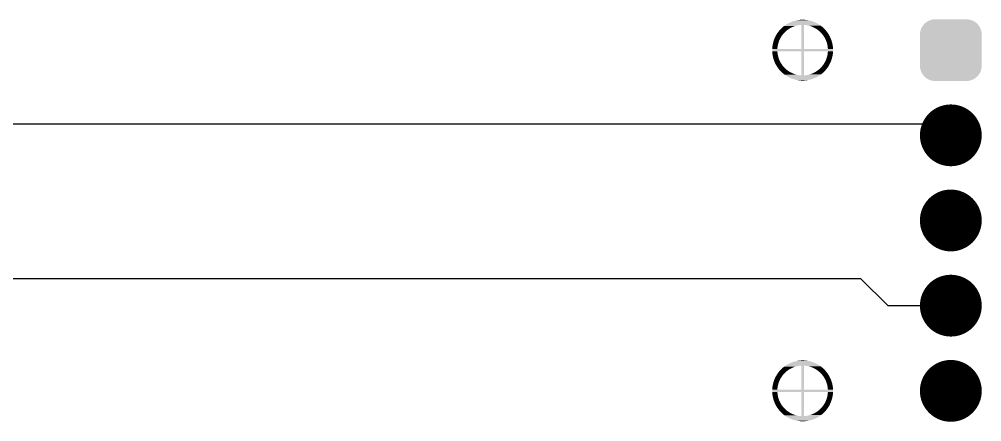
# Model space of a CAD drawing. Extents: x 295 to 953, y 10 to 290.
# Drawn here: x 785.02 to 832.45, y 185.18 to 205.03 of the extents above; entities that cross this region are included whole.
import ezdxf

# ---------------------------------------------------------------- set-up
doc = ezdxf.new("R2010")
doc.units = 0
doc.header["$LTSCALE"] = 5
doc.header["$MEASUREMENT"] = 0
doc.layers.get('0').update_dxf_attribs({"linetype": 'CONTINUOUS', "lineweight": 25})
doc.layers.add('DV-ABPB-A4_IN3', color=5, linetype='CONTINUOUS')

msp = doc.modelspace()

# ---------------------------------------------------------------- linework, layer by layer
at = {"color": 7, "const_width": 1.524}
for points in [[(830.163, 199.309, 1), (831.687, 199.309, 1)], [(830.163, 195.111, 1), (831.687, 195.111, 1)], [(830.163, 190.91, 1), (831.687, 190.91, 1)], [(830.163, 186.708, 1), (831.687, 186.708, 1)]]:
    msp.add_lwpolyline(points, format="xyb", close=True, dxfattribs=at)
at = {"color": 7}
for points in [[(823.048, 204.896), (823.066, 204.903), (824.197, 204.896), (824.178, 204.903)], [(823.066, 204.903), (823.1, 204.916), (824.178, 204.903), (824.145, 204.916)], [(823.1, 204.916), (823.117, 204.923), (824.145, 204.916), (824.126, 204.923)], [(823.117, 204.923), (823.152, 204.935), (824.126, 204.923), (824.093, 204.935)], [(823.152, 204.935), (823.17, 204.941), (824.093, 204.935), (824.074, 204.941)], [(823.17, 204.941), (823.205, 204.951), (824.074, 204.941), (824.04, 204.951)], [(823.205, 204.951), (823.223, 204.956), (824.04, 204.951), (824.021, 204.956)], [(823.223, 204.956), (823.258, 204.965), (824.021, 204.956), (823.987, 204.965)], [(823.258, 204.965), (823.276, 204.97), (823.987, 204.965), (823.967, 204.97)], [(823.276, 204.97), (823.312, 204.978), (823.967, 204.97), (823.933, 204.978)], [(823.312, 204.978), (823.33, 204.982), (823.933, 204.978), (823.913, 204.982)], [(823.33, 204.982), (823.367, 204.988), (823.913, 204.982), (823.879, 204.988)], [(823.367, 204.988), (823.384, 204.991), (823.879, 204.988), (823.858, 204.991)], [(823.384, 204.991), (823.422, 204.997), (823.858, 204.991), (823.824, 204.997)], [(823.422, 204.997), (823.439, 204.999), (823.824, 204.997), (823.803, 204.999)], [(823.439, 204.999), (823.477, 205.003), (823.803, 204.999), (823.77, 205.003)], [(823.477, 205.003), (823.494, 205.005), (823.77, 205.003), (823.747, 205.005)], [(823.494, 205.005), (823.533, 205.008), (823.747, 205.005), (823.715, 205.008)], [(823.533, 205.008), (823.549, 205.009), (823.715, 205.008), (823.69, 205.009)], [(823.549, 205.009), (823.593, 205.01), (823.69, 205.009), (823.659, 205.01)], [(823.593, 205.01), (823.604, 205.01), (823.659, 205.01), (823.604, 205.01)], [(829.699, 204.878), (829.743, 204.905), (832.146, 204.878), (832.111, 204.905)], [(829.743, 204.905), (829.804, 204.945), (832.111, 204.905), (832.04, 204.945)], [(829.804, 204.945), (829.853, 204.966), (832.04, 204.945), (832.003, 204.966)], [(829.853, 204.966), (829.918, 204.994), (832.003, 204.966), (831.924, 204.994)], [(829.918, 204.994), (829.974, 205.008), (831.924, 204.994), (831.886, 205.008)], [(829.974, 205.008), (830.039, 205.024), (831.886, 205.008), (831.797, 205.024)], [(830.039, 205.024), (830.116, 205.031), (831.797, 205.024), (831.763, 205.031)], [(830.116, 205.031), (830.163, 205.035), (831.763, 205.031), (831.687, 205.035)], [(822.418, 204.405), (822.44, 204.433), (822.755, 204.405), (822.784, 204.433)], [(822.44, 204.433), (822.452, 204.448), (822.784, 204.433), (822.802, 204.448)], [(822.452, 204.448), (822.466, 204.466), (822.802, 204.448), (822.822, 204.466)], [(822.466, 204.466), (822.487, 204.491), (822.822, 204.466), (822.853, 204.491)], [(822.487, 204.491), (822.493, 204.497), (822.853, 204.491), (822.862, 204.497)], [(822.493, 204.497), (822.52, 204.527), (822.862, 204.497), (822.902, 204.527)], [(822.52, 204.527), (822.524, 204.532), (822.902, 204.527), (822.909, 204.532)], [(822.524, 204.532), (822.546, 204.555), (822.909, 204.532), (822.944, 204.555)], [(822.546, 204.555), (822.562, 204.572), (822.944, 204.555), (822.97, 204.572)], [(822.562, 204.572), (822.573, 204.582), (822.97, 204.572), (822.986, 204.582)], [(822.573, 204.582), (822.599, 204.607), (822.986, 204.582), (823.03, 204.607)], [(822.599, 204.607), (822.602, 204.61), (823.03, 204.607), (823.036, 204.61)], [(822.602, 204.61), (822.624, 204.63), (823.036, 204.61), (823.075, 204.63)], [(822.624, 204.63), (822.643, 204.647), (823.075, 204.63), (823.111, 204.647)], [(822.643, 204.647), (822.648, 204.651), (823.111, 204.647), (823.12, 204.651)], [(822.648, 204.651), (822.671, 204.67), (823.12, 204.651), (823.167, 204.67)], [(822.671, 204.67), (822.686, 204.682), (823.167, 204.67), (823.199, 204.682)], [(822.686, 204.682), (822.693, 204.688), (823.199, 204.682), (823.214, 204.688)], [(822.693, 204.688), (822.713, 204.703), (823.214, 204.688), (823.262, 204.703)], [(822.713, 204.703), (822.729, 204.716), (823.262, 204.703), (823.306, 204.716)], [(822.729, 204.716), (822.731, 204.717), (823.306, 204.716), (823.31, 204.717)], [(822.731, 204.717), (822.747, 204.728), (823.31, 204.717), (823.359, 204.728)], [(822.747, 204.728), (822.761, 204.738), (823.359, 204.728), (823.409, 204.738)], [(822.761, 204.738), (822.771, 204.746), (823.409, 204.738), (823.459, 204.746)], [(822.771, 204.746), (822.774, 204.748), (823.459, 204.746), (823.477, 204.748)], [(822.774, 204.748), (822.78, 204.751), (823.477, 204.748), (823.509, 204.751)], [(822.78, 204.751), (822.785, 204.755), (823.509, 204.751), (823.559, 204.755)], [(822.785, 204.755), (822.804, 204.768), (824.459, 204.755), (824.44, 204.768)], [(822.804, 204.768), (822.82, 204.778), (824.44, 204.768), (824.424, 204.778)], [(822.82, 204.778), (822.851, 204.797), (824.424, 204.778), (824.394, 204.797)], [(822.851, 204.797), (822.868, 204.807), (824.394, 204.797), (824.376, 204.807)], [(822.868, 204.807), (822.899, 204.824), (824.376, 204.807), (824.346, 204.824)], [(822.899, 204.824), (822.916, 204.834), (824.346, 204.824), (824.328, 204.834)], [(822.916, 204.834), (822.948, 204.85), (824.328, 204.834), (824.297, 204.85)], [(822.948, 204.85), (822.965, 204.859), (824.297, 204.85), (824.279, 204.859)], [(822.965, 204.859), (822.998, 204.874), (824.279, 204.859), (824.247, 204.874)], [(822.998, 204.874), (823.015, 204.882), (824.247, 204.874), (824.229, 204.882)], [(823.015, 204.882), (823.048, 204.896), (824.229, 204.882), (824.197, 204.896)], [(823.559, 203.574), (823.559, 204.755), (823.686, 203.574), (823.686, 204.755)], [(823.704, 204.754), (823.686, 204.755), (824.461, 204.754), (824.459, 204.755)], [(823.754, 204.749), (823.704, 204.754), (824.467, 204.749), (824.461, 204.754)], [(823.804, 204.743), (823.754, 204.749), (824.477, 204.743), (824.467, 204.749)], [(823.842, 204.737), (823.804, 204.743), (824.486, 204.737), (824.477, 204.743)], [(823.854, 204.735), (823.842, 204.737), (824.489, 204.735), (824.486, 204.737)], [(823.903, 204.724), (823.854, 204.735), (824.503, 204.724), (824.489, 204.735)], [(823.952, 204.712), (823.903, 204.724), (824.52, 204.712), (824.503, 204.724)], [(823.979, 204.704), (823.952, 204.712), (824.531, 204.704), (824.52, 204.712)], [(824, 204.698), (823.979, 204.704), (824.539, 204.698), (824.531, 204.704)], [(824.048, 204.682), (824, 204.698), (824.559, 204.682), (824.539, 204.698)], [(824.078, 204.67), (824.048, 204.682), (824.574, 204.67), (824.559, 204.682)], [(824.095, 204.663), (824.078, 204.67), (824.581, 204.663), (824.574, 204.67)], [(824.141, 204.643), (824.095, 204.663), (824.605, 204.643), (824.581, 204.663)], [(824.16, 204.634), (824.141, 204.643), (824.616, 204.634), (824.605, 204.643)], [(824.186, 204.621), (824.16, 204.634), (824.63, 204.621), (824.616, 204.634)], [(824.231, 204.598), (824.186, 204.621), (824.655, 204.598), (824.63, 204.621)], [(824.232, 204.597), (824.231, 204.598), (824.657, 204.597), (824.655, 204.598)], [(824.274, 204.572), (824.232, 204.597), (824.681, 204.572), (824.657, 204.597)], [(824.297, 204.558), (824.274, 204.572), (824.696, 204.558), (824.681, 204.572)], [(824.316, 204.545), (824.297, 204.558), (824.708, 204.545), (824.696, 204.558)], [(824.356, 204.518), (824.316, 204.545), (824.734, 204.518), (824.708, 204.545)], [(824.358, 204.516), (824.356, 204.518), (824.735, 204.516), (824.734, 204.518)], [(824.398, 204.486), (824.358, 204.516), (824.761, 204.486), (824.735, 204.516)], [(824.409, 204.476), (824.398, 204.486), (824.77, 204.476), (824.761, 204.486)], [(824.436, 204.454), (824.409, 204.476), (824.788, 204.454), (824.77, 204.476)], [(824.459, 204.433), (824.436, 204.454), (824.805, 204.433), (824.788, 204.454)], [(824.474, 204.42), (824.459, 204.433), (824.815, 204.42), (824.805, 204.433)], [(829.413, 204.396), (829.427, 204.471), (832.439, 204.396), (832.42, 204.471)], [(829.427, 204.471), (829.444, 204.517), (832.42, 204.471), (832.408, 204.517)], [(829.444, 204.517), (829.469, 204.588), (832.408, 204.517), (832.378, 204.588)], [(829.469, 204.588), (829.493, 204.631), (832.378, 204.588), (832.359, 204.631)], [(829.493, 204.631), (829.53, 204.697), (832.359, 204.631), (832.317, 204.697)], [(829.53, 204.697), (829.561, 204.736), (832.317, 204.697), (832.292, 204.736)], [(829.561, 204.736), (829.607, 204.794), (832.292, 204.736), (832.239, 204.794)], [(829.607, 204.794), (829.645, 204.828), (832.239, 204.794), (832.208, 204.828)], [(829.645, 204.828), (829.699, 204.878), (832.208, 204.828), (832.146, 204.878)], [(822.184, 203.936), (822.193, 203.964), (822.451, 203.936), (822.462, 203.964)], [(822.193, 203.964), (822.199, 203.983), (822.462, 203.964), (822.469, 203.983)], [(822.199, 203.983), (822.21, 204.017), (822.469, 203.983), (822.484, 204.017)], [(822.21, 204.017), (822.215, 204.029), (822.484, 204.017), (822.489, 204.029)], [(822.215, 204.029), (822.23, 204.068), (822.489, 204.029), (822.508, 204.068)], [(822.23, 204.068), (822.233, 204.075), (822.508, 204.068), (822.511, 204.075)], [(822.233, 204.075), (822.251, 204.119), (822.511, 204.075), (822.535, 204.119)], [(822.251, 204.119), (822.271, 204.162), (822.535, 204.119), (822.56, 204.162)], [(822.271, 204.162), (822.275, 204.169), (822.56, 204.162), (822.565, 204.169)], [(822.275, 204.169), (822.293, 204.205), (822.565, 204.169), (822.588, 204.205)], [(822.293, 204.205), (822.3, 204.218), (822.588, 204.205), (822.597, 204.218)], [(822.3, 204.218), (822.315, 204.246), (822.597, 204.218), (822.616, 204.246)], [(822.315, 204.246), (822.327, 204.267), (822.616, 204.246), (822.632, 204.267)], [(822.327, 204.267), (822.339, 204.286), (822.632, 204.267), (822.647, 204.286)], [(822.339, 204.286), (822.355, 204.314), (822.647, 204.286), (822.67, 204.314)], [(822.355, 204.314), (822.363, 204.325), (822.67, 204.314), (822.679, 204.325)], [(822.363, 204.325), (822.386, 204.36), (822.679, 204.325), (822.711, 204.36)], [(822.386, 204.36), (822.388, 204.362), (822.711, 204.36), (822.713, 204.362)], [(822.388, 204.362), (822.413, 204.398), (822.713, 204.362), (822.748, 204.398)], [(822.413, 204.398), (822.418, 204.405), (822.748, 204.398), (822.755, 204.405)], [(824.506, 204.389), (824.474, 204.42), (824.838, 204.389), (824.815, 204.42)], [(824.51, 204.385), (824.506, 204.389), (824.841, 204.385), (824.838, 204.389)], [(824.544, 204.348), (824.51, 204.385), (824.866, 204.348), (824.841, 204.385)], [(824.548, 204.344), (824.544, 204.348), (824.869, 204.344), (824.866, 204.348)], [(824.577, 204.31), (824.548, 204.344), (824.891, 204.31), (824.869, 204.344)], [(824.588, 204.297), (824.577, 204.31), (824.899, 204.297), (824.891, 204.31)], [(824.609, 204.271), (824.588, 204.297), (824.915, 204.271), (824.899, 204.297)], [(824.625, 204.25), (824.609, 204.271), (824.927, 204.25), (824.915, 204.271)], [(824.639, 204.231), (824.625, 204.25), (824.938, 204.231), (824.927, 204.25)], [(824.659, 204.201), (824.639, 204.231), (824.954, 204.201), (824.938, 204.231)], [(824.667, 204.189), (824.659, 204.201), (824.96, 204.189), (824.954, 204.201)], [(824.69, 204.152), (824.667, 204.189), (824.978, 204.152), (824.96, 204.189)], [(824.694, 204.146), (824.69, 204.152), (824.981, 204.146), (824.978, 204.152)], [(824.718, 204.103), (824.694, 204.146), (825, 204.103), (824.981, 204.146)], [(824.719, 204.101), (824.718, 204.103), (825.001, 204.101), (825, 204.103)], [(824.741, 204.058), (824.719, 204.101), (825.018, 204.058), (825.001, 204.101)], [(824.745, 204.05), (824.741, 204.058), (825.022, 204.05), (825.018, 204.058)], [(824.763, 204.012), (824.745, 204.05), (825.035, 204.012), (825.022, 204.05)], [(824.768, 203.998), (824.763, 204.012), (825.041, 203.998), (825.035, 204.012)], [(824.782, 203.966), (824.768, 203.998), (825.051, 203.966), (825.041, 203.998)], [(824.789, 203.946), (824.782, 203.966), (825.058, 203.946), (825.051, 203.966)], [(829.401, 204.273), (829.405, 204.349), (832.449, 204.273), (832.442, 204.349)], [(829.401, 202.749), (829.401, 204.273), (832.449, 202.749), (832.449, 204.273)], [(829.405, 204.349), (829.413, 204.396), (832.442, 204.349), (832.439, 204.396)], [(822.122, 203.53), (822.124, 203.566), (825.122, 203.53), (825.121, 203.566)], [(822.122, 203.511), (822.122, 203.53), (825.122, 203.511), (825.122, 203.53)], [(822.123, 203.491), (822.122, 203.511), (825.122, 203.491), (825.122, 203.511)], [(822.123, 203.455), (822.123, 203.491), (825.121, 203.455), (825.122, 203.491)], [(822.124, 203.585), (822.125, 203.593), (822.379, 203.585), (822.379, 203.593)], [(822.124, 203.574), (822.124, 203.585), (822.378, 203.574), (822.379, 203.585)], [(822.124, 203.566), (822.124, 203.574), (825.121, 203.566), (825.121, 203.574)], [(822.125, 203.593), (822.128, 203.64), (822.379, 203.593), (822.383, 203.64)], [(822.128, 203.643), (822.133, 203.693), (822.383, 203.643), (822.39, 203.693)], [(822.128, 203.64), (822.128, 203.643), (822.383, 203.64), (822.383, 203.643)], [(822.133, 203.693), (822.134, 203.695), (822.39, 203.693), (822.39, 203.695)], [(822.134, 203.695), (822.14, 203.742), (822.39, 203.695), (822.398, 203.742)], [(822.14, 203.742), (822.142, 203.75), (822.398, 203.742), (822.4, 203.75)], [(822.142, 203.75), (822.149, 203.792), (822.4, 203.75), (822.408, 203.792)], [(822.149, 203.792), (822.151, 203.804), (822.408, 203.792), (822.412, 203.804)], [(822.151, 203.804), (822.159, 203.84), (822.412, 203.804), (822.421, 203.84)], [(822.159, 203.84), (822.163, 203.858), (822.421, 203.84), (822.426, 203.858)], [(822.163, 203.858), (822.171, 203.889), (822.426, 203.858), (822.435, 203.889)], [(822.171, 203.889), (822.177, 203.911), (822.435, 203.889), (822.443, 203.911)], [(822.177, 203.911), (822.184, 203.936), (822.443, 203.911), (822.451, 203.936)], [(824.799, 203.919), (824.789, 203.946), (825.065, 203.919), (825.058, 203.946)], [(824.808, 203.893), (824.799, 203.919), (825.073, 203.893), (825.065, 203.919)], [(824.815, 203.871), (824.808, 203.893), (825.078, 203.871), (825.073, 203.893)], [(824.824, 203.839), (824.815, 203.871), (825.086, 203.839), (825.078, 203.871)], [(824.828, 203.822), (824.824, 203.839), (825.089, 203.822), (825.086, 203.839)], [(824.837, 203.785), (824.828, 203.822), (825.097, 203.785), (825.089, 203.822)], [(824.84, 203.773), (824.837, 203.785), (825.099, 203.773), (825.097, 203.785)], [(824.848, 203.731), (824.84, 203.773), (825.106, 203.731), (825.099, 203.773)], [(824.85, 203.724), (824.848, 203.731), (825.107, 203.724), (825.106, 203.731)], [(824.857, 203.676), (824.85, 203.724), (825.113, 203.676), (825.107, 203.724)], [(824.857, 203.674), (824.857, 203.676), (825.113, 203.674), (825.113, 203.676)], [(824.863, 203.624), (824.857, 203.674), (825.118, 203.624), (825.113, 203.674)], [(824.863, 203.621), (824.863, 203.624), (825.118, 203.621), (825.118, 203.624)], [(824.866, 203.574), (824.863, 203.621), (825.121, 203.574), (825.118, 203.621)], [(822.124, 203.447), (822.123, 203.455), (825.121, 203.447), (825.121, 203.455)], [(822.126, 203.4), (822.124, 203.447), (822.381, 203.4), (822.378, 203.447)], [(822.127, 203.397), (822.126, 203.4), (822.382, 203.397), (822.381, 203.4)], [(822.131, 203.347), (822.127, 203.397), (822.387, 203.347), (822.382, 203.397)], [(822.131, 203.345), (822.131, 203.347), (822.387, 203.345), (822.387, 203.347)], [(822.138, 203.297), (822.131, 203.345), (822.395, 203.297), (822.387, 203.345)], [(822.139, 203.291), (822.138, 203.297), (822.396, 203.291), (822.395, 203.297)], [(822.146, 203.248), (822.139, 203.291), (822.404, 203.248), (822.396, 203.291)], [(822.148, 203.236), (822.146, 203.248), (822.407, 203.236), (822.404, 203.248)], [(822.155, 203.199), (822.148, 203.236), (822.416, 203.199), (822.407, 203.236)], [(822.159, 203.182), (822.155, 203.199), (822.421, 203.182), (822.416, 203.199)], [(822.166, 203.15), (822.159, 203.182), (822.43, 203.15), (822.421, 203.182)], [(822.172, 203.128), (822.166, 203.15), (822.437, 203.128), (822.43, 203.15)], [(822.179, 203.103), (822.172, 203.128), (822.445, 203.103), (822.437, 203.128)], [(822.187, 203.075), (822.179, 203.103), (822.455, 203.075), (822.445, 203.103)], [(822.193, 203.055), (822.187, 203.075), (822.462, 203.055), (822.455, 203.075)], [(822.204, 203.023), (822.193, 203.055), (822.476, 203.023), (822.462, 203.055)], [(822.209, 203.009), (822.204, 203.023), (822.482, 203.009), (822.476, 203.023)], [(822.223, 202.971), (822.209, 203.009), (822.499, 202.971), (822.482, 203.009)], [(823.559, 202.266), (823.559, 203.447), (823.686, 202.266), (823.686, 203.447)], [(824.755, 202.992), (824.76, 203.004), (825.029, 202.992), (825.034, 203.004)], [(824.76, 203.004), (824.775, 203.038), (825.034, 203.004), (825.045, 203.038)], [(824.775, 203.038), (824.782, 203.057), (825.045, 203.038), (825.052, 203.057)], [(824.782, 203.057), (824.793, 203.085), (825.052, 203.057), (825.06, 203.085)], [(824.793, 203.085), (824.802, 203.11), (825.06, 203.085), (825.067, 203.11)], [(824.802, 203.11), (824.809, 203.133), (825.067, 203.11), (825.073, 203.133)], [(824.809, 203.133), (824.818, 203.163), (825.073, 203.133), (825.081, 203.163)], [(824.818, 203.163), (824.824, 203.181), (825.081, 203.163), (825.085, 203.181)], [(824.824, 203.181), (824.833, 203.217), (825.085, 203.181), (825.093, 203.217)], [(824.833, 203.217), (824.836, 203.23), (825.093, 203.217), (825.095, 203.23)], [(824.836, 203.23), (824.845, 203.271), (825.095, 203.23), (825.103, 203.271)], [(824.845, 203.271), (824.846, 203.279), (825.103, 203.271), (825.104, 203.279)], [(824.846, 203.279), (824.854, 203.326), (825.104, 203.279), (825.111, 203.326)], [(824.854, 203.326), (824.855, 203.328), (825.111, 203.326), (825.111, 203.328)], [(824.855, 203.328), (824.861, 203.378), (825.111, 203.328), (825.116, 203.378)], [(824.861, 203.381), (824.865, 203.429), (825.116, 203.381), (825.12, 203.429)], [(824.861, 203.378), (824.861, 203.381), (825.116, 203.378), (825.116, 203.381)], [(824.865, 203.429), (824.866, 203.436), (825.12, 203.429), (825.12, 203.436)], [(824.866, 203.436), (824.866, 203.447), (825.12, 203.436), (825.121, 203.447)], [(822.226, 202.963), (822.223, 202.971), (822.503, 202.963), (822.499, 202.971)], [(822.244, 202.92), (822.226, 202.963), (822.525, 202.92), (822.503, 202.963)], [(822.244, 202.918), (822.244, 202.92), (822.526, 202.918), (822.525, 202.92)], [(822.264, 202.875), (822.244, 202.918), (822.551, 202.875), (822.526, 202.918)], [(822.266, 202.869), (822.264, 202.875), (822.554, 202.869), (822.551, 202.875)], [(822.285, 202.832), (822.266, 202.869), (822.577, 202.832), (822.554, 202.869)], [(822.291, 202.82), (822.285, 202.832), (822.586, 202.82), (822.577, 202.832)], [(822.307, 202.79), (822.291, 202.82), (822.606, 202.79), (822.586, 202.82)], [(822.317, 202.771), (822.307, 202.79), (822.62, 202.771), (822.606, 202.79)], [(822.33, 202.75), (822.317, 202.771), (822.636, 202.75), (822.62, 202.771)], [(822.345, 202.724), (822.33, 202.75), (822.656, 202.724), (822.636, 202.75)], [(822.354, 202.711), (822.345, 202.724), (822.667, 202.711), (822.656, 202.724)], [(822.375, 202.677), (822.354, 202.711), (822.696, 202.677), (822.667, 202.711)], [(822.378, 202.673), (822.375, 202.677), (822.7, 202.673), (822.696, 202.677)], [(822.404, 202.636), (822.378, 202.673), (822.735, 202.636), (822.7, 202.673)], [(822.407, 202.632), (822.404, 202.636), (822.739, 202.632), (822.735, 202.636)], [(822.43, 202.601), (822.407, 202.632), (822.771, 202.601), (822.739, 202.632)], [(822.44, 202.588), (822.43, 202.601), (822.785, 202.588), (822.771, 202.601)], [(822.456, 202.567), (822.44, 202.588), (822.808, 202.567), (822.785, 202.588)], [(822.474, 202.545), (822.456, 202.567), (822.835, 202.545), (822.808, 202.567)], [(822.483, 202.535), (822.474, 202.545), (822.847, 202.535), (822.835, 202.545)], [(822.51, 202.505), (822.483, 202.535), (822.887, 202.505), (822.847, 202.535)], [(824.383, 202.524), (824.391, 202.53), (824.752, 202.524), (824.757, 202.53)], [(824.391, 202.53), (824.422, 202.555), (824.757, 202.53), (824.778, 202.555)], [(824.422, 202.555), (824.442, 202.573), (824.778, 202.555), (824.793, 202.573)], [(824.442, 202.573), (824.46, 202.588), (824.793, 202.573), (824.805, 202.588)], [(824.46, 202.588), (824.49, 202.616), (824.805, 202.588), (824.826, 202.616)], [(824.49, 202.616), (824.497, 202.623), (824.826, 202.616), (824.831, 202.623)], [(824.497, 202.623), (824.532, 202.659), (824.831, 202.623), (824.857, 202.659)], [(824.532, 202.659), (824.534, 202.661), (824.857, 202.659), (824.859, 202.661)], [(824.534, 202.661), (824.565, 202.697), (824.859, 202.661), (824.882, 202.697)], [(824.565, 202.697), (824.574, 202.707), (824.882, 202.697), (824.889, 202.707)], [(824.574, 202.707), (824.597, 202.735), (824.889, 202.707), (824.906, 202.735)], [(824.597, 202.735), (824.612, 202.755), (824.906, 202.735), (824.918, 202.755)], [(824.612, 202.755), (824.628, 202.775), (824.918, 202.755), (824.929, 202.775)], [(824.628, 202.775), (824.647, 202.803), (824.929, 202.775), (824.945, 202.803)], [(824.647, 202.803), (824.657, 202.816), (824.945, 202.803), (824.952, 202.816)], [(824.657, 202.816), (824.68, 202.852), (824.952, 202.816), (824.97, 202.852)], [(824.68, 202.852), (824.684, 202.859), (824.97, 202.852), (824.973, 202.859)], [(824.684, 202.859), (824.709, 202.902), (824.973, 202.859), (824.993, 202.902)], [(824.709, 202.902), (824.733, 202.947), (824.993, 202.902), (825.012, 202.947)], [(824.733, 202.947), (824.736, 202.953), (825.012, 202.947), (825.015, 202.953)], [(824.736, 202.953), (824.755, 202.992), (825.015, 202.953), (825.029, 202.992)], [(829.407, 202.672), (829.401, 202.749), (832.445, 202.672), (832.449, 202.749)], [(829.411, 202.625), (829.407, 202.672), (832.436, 202.625), (832.445, 202.672)], [(829.43, 202.55), (829.411, 202.625), (832.422, 202.55), (832.436, 202.625)], [(829.441, 202.504), (829.43, 202.55), (832.406, 202.504), (832.422, 202.55)], [(822.511, 202.504), (822.51, 202.505), (822.889, 202.504), (822.887, 202.505)], [(822.537, 202.476), (822.511, 202.504), (822.928, 202.476), (822.889, 202.504)], [(822.549, 202.463), (822.537, 202.476), (822.948, 202.463), (822.928, 202.476)], [(822.563, 202.449), (822.549, 202.463), (822.97, 202.449), (822.948, 202.463)], [(822.588, 202.424), (822.563, 202.449), (823.012, 202.424), (822.97, 202.449)], [(822.589, 202.423), (822.588, 202.424), (823.014, 202.423), (823.012, 202.424)], [(822.615, 202.4), (822.589, 202.423), (823.058, 202.4), (823.014, 202.423)], [(822.628, 202.387), (822.615, 202.4), (823.084, 202.387), (823.058, 202.4)], [(822.639, 202.378), (822.628, 202.387), (823.104, 202.378), (823.084, 202.387)], [(822.663, 202.358), (822.639, 202.378), (823.15, 202.358), (823.104, 202.378)], [(822.67, 202.351), (822.663, 202.358), (823.166, 202.351), (823.15, 202.358)], [(822.685, 202.34), (822.67, 202.351), (823.197, 202.34), (823.166, 202.351)], [(822.706, 202.323), (822.685, 202.34), (823.244, 202.323), (823.197, 202.34)], [(822.714, 202.317), (822.706, 202.323), (823.266, 202.317), (823.244, 202.323)], [(822.725, 202.309), (822.714, 202.317), (823.292, 202.309), (823.266, 202.317)], [(822.742, 202.297), (822.725, 202.309), (823.341, 202.297), (823.292, 202.309)], [(822.756, 202.286), (822.742, 202.297), (823.39, 202.286), (823.341, 202.297)], [(822.758, 202.284), (822.756, 202.286), (823.402, 202.284), (823.39, 202.286)], [(822.768, 202.278), (822.758, 202.284), (823.44, 202.278), (823.402, 202.284)], [(822.777, 202.272), (822.768, 202.278), (823.49, 202.272), (823.44, 202.278)], [(822.784, 202.267), (822.777, 202.272), (823.54, 202.267), (823.49, 202.272)], [(822.785, 202.266), (822.784, 202.267), (823.559, 202.266), (823.54, 202.267)], [(822.804, 202.254), (822.785, 202.266), (824.44, 202.254), (824.459, 202.266)], [(822.821, 202.243), (822.804, 202.254), (824.424, 202.243), (824.44, 202.254)], [(822.851, 202.224), (822.821, 202.243), (824.393, 202.224), (824.424, 202.243)], [(822.868, 202.214), (822.851, 202.224), (824.377, 202.214), (824.393, 202.224)], [(822.899, 202.197), (822.868, 202.214), (824.345, 202.197), (824.377, 202.214)], [(822.916, 202.188), (822.899, 202.197), (824.329, 202.188), (824.345, 202.197)], [(822.948, 202.171), (822.916, 202.188), (824.296, 202.171), (824.329, 202.188)], [(822.965, 202.162), (822.948, 202.171), (824.279, 202.162), (824.296, 202.171)], [(822.997, 202.147), (822.965, 202.162), (824.247, 202.147), (824.279, 202.162)], [(823.016, 202.139), (822.997, 202.147), (824.229, 202.139), (824.247, 202.147)], [(823.048, 202.125), (823.016, 202.139), (824.196, 202.125), (824.229, 202.139)], [(823.066, 202.118), (823.048, 202.125), (824.179, 202.118), (824.196, 202.125)], [(823.099, 202.105), (823.066, 202.118), (824.144, 202.105), (824.179, 202.118)], [(823.118, 202.098), (823.099, 202.105), (824.127, 202.098), (824.144, 202.105)], [(823.151, 202.087), (823.118, 202.098), (824.092, 202.087), (824.127, 202.098)], [(823.171, 202.081), (823.151, 202.087), (824.075, 202.081), (824.092, 202.087)], [(823.204, 202.07), (823.171, 202.081), (824.04, 202.07), (824.075, 202.081)], [(823.224, 202.065), (823.204, 202.07), (824.022, 202.065), (824.04, 202.07)], [(823.257, 202.056), (823.224, 202.065), (823.986, 202.056), (824.022, 202.065)], [(823.277, 202.051), (823.257, 202.056), (823.968, 202.051), (823.986, 202.056)], [(823.686, 202.266), (823.736, 202.27), (824.459, 202.266), (824.465, 202.27)], [(823.736, 202.27), (823.767, 202.273), (824.465, 202.27), (824.47, 202.273)], [(823.767, 202.273), (823.786, 202.276), (824.47, 202.273), (824.473, 202.276)], [(823.786, 202.276), (823.836, 202.283), (824.473, 202.276), (824.484, 202.283)], [(823.836, 202.283), (823.885, 202.293), (824.484, 202.283), (824.497, 202.293)], [(823.885, 202.293), (823.934, 202.304), (824.497, 202.293), (824.514, 202.304)], [(823.934, 202.304), (823.938, 202.305), (824.514, 202.304), (824.515, 202.305)], [(823.938, 202.305), (823.982, 202.318), (824.515, 202.305), (824.531, 202.318)], [(823.982, 202.318), (824.03, 202.333), (824.531, 202.318), (824.551, 202.333)], [(824.03, 202.333), (824.046, 202.339), (824.551, 202.333), (824.559, 202.339)], [(824.046, 202.339), (824.077, 202.351), (824.559, 202.339), (824.573, 202.351)], [(824.077, 202.351), (824.124, 202.37), (824.573, 202.351), (824.596, 202.37)], [(824.124, 202.37), (824.133, 202.374), (824.596, 202.37), (824.601, 202.374)], [(824.133, 202.374), (824.17, 202.391), (824.601, 202.374), (824.62, 202.391)], [(824.17, 202.391), (824.208, 202.411), (824.62, 202.391), (824.642, 202.411)], [(824.208, 202.411), (824.214, 202.414), (824.642, 202.411), (824.646, 202.414)], [(824.214, 202.414), (824.258, 202.439), (824.646, 202.414), (824.672, 202.439)], [(824.258, 202.439), (824.275, 202.449), (824.672, 202.439), (824.682, 202.449)], [(824.275, 202.449), (824.301, 202.466), (824.682, 202.449), (824.698, 202.466)], [(824.301, 202.466), (824.335, 202.489), (824.698, 202.466), (824.721, 202.489)], [(824.335, 202.489), (824.342, 202.494), (824.721, 202.489), (824.725, 202.494)], [(824.342, 202.494), (824.383, 202.524), (824.725, 202.494), (824.752, 202.524)], [(829.472, 202.433), (829.441, 202.504), (832.38, 202.433), (832.406, 202.504)], [(829.49, 202.39), (829.472, 202.433), (832.356, 202.39), (832.38, 202.433)], [(829.533, 202.324), (829.49, 202.39), (832.32, 202.324), (832.356, 202.39)], [(829.558, 202.285), (829.533, 202.324), (832.289, 202.285), (832.32, 202.324)], [(829.611, 202.227), (829.558, 202.285), (832.242, 202.227), (832.289, 202.285)], [(829.641, 202.193), (829.611, 202.227), (832.205, 202.193), (832.242, 202.227)], [(829.703, 202.144), (829.641, 202.193), (832.15, 202.144), (832.205, 202.193)], [(829.738, 202.116), (829.703, 202.144), (832.107, 202.116), (832.15, 202.144)], [(829.809, 202.076), (829.738, 202.116), (832.045, 202.076), (832.107, 202.116)], [(829.847, 202.055), (829.809, 202.076), (831.996, 202.055), (832.045, 202.076)], [(829.925, 202.027), (829.847, 202.055), (831.931, 202.027), (831.996, 202.055)], [(823.311, 202.043), (823.277, 202.051), (823.932, 202.043), (823.968, 202.051)], [(823.331, 202.039), (823.311, 202.043), (823.914, 202.039), (823.932, 202.043)], [(823.365, 202.033), (823.331, 202.039), (823.878, 202.033), (823.914, 202.039)], [(823.386, 202.03), (823.365, 202.033), (823.86, 202.03), (823.878, 202.033)], [(823.42, 202.024), (823.386, 202.03), (823.823, 202.024), (823.86, 202.03)], [(823.441, 202.022), (823.42, 202.024), (823.805, 202.022), (823.823, 202.024)], [(823.475, 202.018), (823.441, 202.022), (823.767, 202.018), (823.805, 202.022)], [(823.497, 202.016), (823.475, 202.018), (823.75, 202.016), (823.767, 202.018)], [(823.53, 202.014), (823.497, 202.016), (823.711, 202.014), (823.75, 202.016)], [(823.554, 202.012), (823.53, 202.014), (823.695, 202.012), (823.711, 202.014)], [(823.585, 202.011), (823.554, 202.012), (823.652, 202.011), (823.695, 202.012)], [(823.64, 202.011), (823.585, 202.011), (823.64, 202.011), (823.652, 202.011)], [(829.964, 202.013), (829.925, 202.027), (831.876, 202.013), (831.931, 202.027)], [(830.052, 201.997), (829.964, 202.013), (831.811, 201.997), (831.876, 202.013)], [(830.086, 201.99), (830.052, 201.997), (831.734, 201.99), (831.811, 201.997)], [(830.163, 201.987), (830.086, 201.99), (831.687, 201.987), (831.734, 201.99)], [(822.602, 187.808), (822.624, 187.828), (823.036, 187.808), (823.075, 187.828)], [(822.624, 187.828), (822.643, 187.845), (823.075, 187.828), (823.111, 187.845)], [(822.643, 187.845), (822.648, 187.849), (823.111, 187.845), (823.12, 187.849)], [(822.648, 187.849), (822.671, 187.868), (823.12, 187.849), (823.167, 187.868)], [(822.671, 187.868), (822.686, 187.88), (823.167, 187.868), (823.199, 187.88)], [(822.686, 187.88), (822.693, 187.886), (823.199, 187.88), (823.214, 187.886)], [(822.693, 187.886), (822.713, 187.901), (823.214, 187.886), (823.262, 187.901)], [(822.713, 187.901), (822.729, 187.914), (823.262, 187.901), (823.306, 187.914)], [(822.729, 187.914), (822.731, 187.915), (823.306, 187.914), (823.31, 187.915)], [(822.731, 187.915), (822.747, 187.926), (823.31, 187.915), (823.359, 187.926)], [(822.747, 187.926), (822.761, 187.936), (823.359, 187.926), (823.409, 187.936)], [(822.761, 187.936), (822.771, 187.944), (823.409, 187.936), (823.459, 187.944)], [(822.771, 187.944), (822.774, 187.946), (823.459, 187.944), (823.477, 187.946)], [(822.774, 187.946), (822.78, 187.949), (823.477, 187.946), (823.509, 187.949)], [(822.78, 187.949), (822.785, 187.953), (823.509, 187.949), (823.559, 187.953)], [(822.785, 187.953), (822.804, 187.966), (824.459, 187.953), (824.44, 187.966)], [(822.804, 187.966), (822.82, 187.976), (824.44, 187.966), (824.424, 187.976)], [(822.82, 187.976), (822.851, 187.995), (824.424, 187.976), (824.394, 187.995)], [(822.851, 187.995), (822.868, 188.005), (824.394, 187.995), (824.376, 188.005)], [(822.868, 188.005), (822.899, 188.022), (824.376, 188.005), (824.346, 188.022)], [(822.899, 188.022), (822.916, 188.032), (824.346, 188.022), (824.328, 188.032)], [(822.916, 188.032), (822.948, 188.048), (824.328, 188.032), (824.297, 188.048)], [(822.948, 188.048), (822.965, 188.057), (824.297, 188.048), (824.279, 188.057)], [(822.965, 188.057), (822.998, 188.072), (824.279, 188.057), (824.247, 188.072)], [(822.998, 188.072), (823.015, 188.08), (824.247, 188.072), (824.229, 188.08)], [(823.015, 188.08), (823.048, 188.094), (824.229, 188.08), (824.197, 188.094)], [(823.048, 188.094), (823.066, 188.101), (824.197, 188.094), (824.178, 188.101)], [(823.066, 188.101), (823.1, 188.114), (824.178, 188.101), (824.145, 188.114)], [(823.1, 188.114), (823.117, 188.121), (824.145, 188.114), (824.126, 188.121)], [(823.117, 188.121), (823.152, 188.133), (824.126, 188.121), (824.093, 188.133)], [(823.152, 188.133), (823.17, 188.138), (824.093, 188.133), (824.074, 188.138)], [(823.17, 188.138), (823.205, 188.149), (824.074, 188.138), (824.04, 188.149)], [(823.205, 188.149), (823.223, 188.154), (824.04, 188.149), (824.021, 188.154)], [(823.223, 188.154), (823.258, 188.163), (824.021, 188.154), (823.987, 188.163)], [(823.258, 188.163), (823.276, 188.168), (823.987, 188.163), (823.967, 188.168)], [(823.276, 188.168), (823.312, 188.176), (823.967, 188.168), (823.933, 188.176)], [(823.312, 188.176), (823.33, 188.18), (823.933, 188.176), (823.913, 188.18)], [(823.33, 188.18), (823.367, 188.186), (823.913, 188.18), (823.879, 188.186)], [(823.367, 188.186), (823.384, 188.189), (823.879, 188.186), (823.858, 188.189)], [(823.384, 188.189), (823.422, 188.195), (823.858, 188.189), (823.824, 188.195)], [(823.422, 188.195), (823.439, 188.197), (823.824, 188.195), (823.803, 188.197)], [(823.439, 188.197), (823.477, 188.201), (823.803, 188.197), (823.77, 188.201)], [(823.477, 188.201), (823.494, 188.203), (823.77, 188.201), (823.747, 188.203)], [(823.494, 188.203), (823.533, 188.205), (823.747, 188.203), (823.715, 188.205)], [(823.533, 188.205), (823.549, 188.207), (823.715, 188.205), (823.69, 188.207)], [(823.549, 188.207), (823.593, 188.208), (823.69, 188.207), (823.659, 188.208)], [(823.559, 186.772), (823.559, 187.953), (823.686, 186.772), (823.686, 187.953)], [(823.593, 188.208), (823.604, 188.208), (823.659, 188.208), (823.604, 188.208)], [(823.704, 187.952), (823.686, 187.953), (824.461, 187.952), (824.459, 187.953)], [(823.754, 187.947), (823.704, 187.952), (824.467, 187.947), (824.461, 187.952)], [(823.804, 187.941), (823.754, 187.947), (824.477, 187.941), (824.467, 187.947)], [(823.842, 187.935), (823.804, 187.941), (824.486, 187.935), (824.477, 187.941)], [(823.854, 187.933), (823.842, 187.935), (824.489, 187.933), (824.486, 187.935)], [(823.903, 187.922), (823.854, 187.933), (824.503, 187.922), (824.489, 187.933)], [(823.952, 187.91), (823.903, 187.922), (824.52, 187.91), (824.503, 187.922)], [(823.979, 187.902), (823.952, 187.91), (824.531, 187.902), (824.52, 187.91)], [(824, 187.896), (823.979, 187.902), (824.539, 187.896), (824.531, 187.902)], [(824.048, 187.879), (824, 187.896), (824.559, 187.879), (824.539, 187.896)], [(824.078, 187.868), (824.048, 187.879), (824.574, 187.868), (824.559, 187.879)], [(824.095, 187.861), (824.078, 187.868), (824.581, 187.861), (824.574, 187.868)], [(824.141, 187.841), (824.095, 187.861), (824.605, 187.841), (824.581, 187.861)], [(824.16, 187.832), (824.141, 187.841), (824.616, 187.832), (824.605, 187.841)], [(824.186, 187.819), (824.16, 187.832), (824.63, 187.819), (824.616, 187.832)], [(822.251, 187.317), (822.271, 187.36), (822.535, 187.317), (822.56, 187.36)], [(822.271, 187.36), (822.275, 187.367), (822.56, 187.36), (822.565, 187.367)], [(822.275, 187.367), (822.293, 187.403), (822.565, 187.367), (822.588, 187.403)], [(822.293, 187.403), (822.3, 187.416), (822.588, 187.403), (822.597, 187.416)], [(822.3, 187.416), (822.315, 187.444), (822.597, 187.416), (822.616, 187.444)], [(822.315, 187.444), (822.327, 187.464), (822.616, 187.444), (822.632, 187.464)], [(822.327, 187.464), (822.339, 187.484), (822.632, 187.464), (822.647, 187.484)], [(822.339, 187.484), (822.355, 187.512), (822.647, 187.484), (822.67, 187.512)], [(822.355, 187.512), (822.363, 187.523), (822.67, 187.512), (822.679, 187.523)], [(822.363, 187.523), (822.386, 187.558), (822.679, 187.523), (822.711, 187.558)], [(822.386, 187.558), (822.388, 187.56), (822.711, 187.558), (822.713, 187.56)], [(822.388, 187.56), (822.413, 187.596), (822.713, 187.56), (822.748, 187.596)], [(822.413, 187.596), (822.418, 187.603), (822.748, 187.596), (822.755, 187.603)], [(822.418, 187.603), (822.44, 187.631), (822.755, 187.603), (822.784, 187.631)], [(822.44, 187.631), (822.452, 187.646), (822.784, 187.631), (822.802, 187.646)], [(822.452, 187.646), (822.466, 187.664), (822.802, 187.646), (822.822, 187.664)], [(822.466, 187.664), (822.487, 187.689), (822.822, 187.664), (822.853, 187.689)], [(822.487, 187.689), (822.493, 187.695), (822.853, 187.689), (822.862, 187.695)], [(822.493, 187.695), (822.52, 187.725), (822.862, 187.695), (822.902, 187.725)], [(822.52, 187.725), (822.524, 187.73), (822.902, 187.725), (822.909, 187.73)], [(822.524, 187.73), (822.546, 187.753), (822.909, 187.73), (822.944, 187.753)], [(822.546, 187.753), (822.562, 187.77), (822.944, 187.753), (822.97, 187.77)], [(822.562, 187.77), (822.573, 187.78), (822.97, 187.77), (822.986, 187.78)], [(822.573, 187.78), (822.599, 187.805), (822.986, 187.78), (823.03, 187.805)], [(822.599, 187.805), (822.602, 187.808), (823.03, 187.805), (823.036, 187.808)], [(824.231, 187.796), (824.186, 187.819), (824.655, 187.796), (824.63, 187.819)], [(824.232, 187.795), (824.231, 187.796), (824.657, 187.795), (824.655, 187.796)], [(824.274, 187.77), (824.232, 187.795), (824.681, 187.77), (824.657, 187.795)], [(824.297, 187.756), (824.274, 187.77), (824.696, 187.756), (824.681, 187.77)], [(824.316, 187.743), (824.297, 187.756), (824.708, 187.743), (824.696, 187.756)], [(824.356, 187.716), (824.316, 187.743), (824.734, 187.716), (824.708, 187.743)], [(824.358, 187.714), (824.356, 187.716), (824.735, 187.714), (824.734, 187.716)], [(824.398, 187.684), (824.358, 187.714), (824.761, 187.684), (824.735, 187.714)], [(824.409, 187.674), (824.398, 187.684), (824.77, 187.674), (824.761, 187.684)], [(824.436, 187.652), (824.409, 187.674), (824.788, 187.652), (824.77, 187.674)], [(824.459, 187.631), (824.436, 187.652), (824.805, 187.631), (824.788, 187.652)], [(824.474, 187.618), (824.459, 187.631), (824.815, 187.618), (824.805, 187.631)], [(824.506, 187.587), (824.474, 187.618), (824.838, 187.587), (824.815, 187.618)], [(824.51, 187.583), (824.506, 187.587), (824.841, 187.583), (824.838, 187.587)], [(824.544, 187.546), (824.51, 187.583), (824.866, 187.546), (824.841, 187.583)], [(824.548, 187.542), (824.544, 187.546), (824.869, 187.542), (824.866, 187.546)], [(824.577, 187.508), (824.548, 187.542), (824.891, 187.508), (824.869, 187.542)], [(824.588, 187.495), (824.577, 187.508), (824.899, 187.495), (824.891, 187.508)], [(824.609, 187.469), (824.588, 187.495), (824.915, 187.469), (824.899, 187.495)], [(824.625, 187.448), (824.609, 187.469), (824.927, 187.448), (824.915, 187.469)], [(824.639, 187.429), (824.625, 187.448), (824.938, 187.429), (824.927, 187.448)], [(824.659, 187.399), (824.639, 187.429), (824.954, 187.399), (824.938, 187.429)], [(824.667, 187.387), (824.659, 187.399), (824.96, 187.387), (824.954, 187.399)], [(824.69, 187.35), (824.667, 187.387), (824.978, 187.35), (824.96, 187.387)], [(822.128, 186.841), (822.133, 186.891), (822.383, 186.841), (822.39, 186.891)], [(822.133, 186.891), (822.134, 186.893), (822.39, 186.891), (822.39, 186.893)], [(822.134, 186.893), (822.14, 186.94), (822.39, 186.893), (822.398, 186.94)], [(822.14, 186.94), (822.142, 186.948), (822.398, 186.94), (822.4, 186.948)], [(822.142, 186.948), (822.149, 186.989), (822.4, 186.948), (822.408, 186.989)], [(822.149, 186.989), (822.151, 187.002), (822.408, 186.989), (822.412, 187.002)], [(822.151, 187.002), (822.159, 187.038), (822.412, 187.002), (822.421, 187.038)], [(822.159, 187.038), (822.163, 187.056), (822.421, 187.038), (822.426, 187.056)], [(822.163, 187.056), (822.171, 187.086), (822.426, 187.056), (822.435, 187.086)], [(822.171, 187.086), (822.177, 187.109), (822.435, 187.086), (822.443, 187.109)], [(822.177, 187.109), (822.184, 187.134), (822.443, 187.109), (822.451, 187.134)], [(822.184, 187.134), (822.193, 187.162), (822.451, 187.134), (822.462, 187.162)], [(822.193, 187.162), (822.199, 187.181), (822.462, 187.162), (822.469, 187.181)], [(822.199, 187.181), (822.21, 187.215), (822.469, 187.181), (822.484, 187.215)], [(822.21, 187.215), (822.215, 187.227), (822.484, 187.215), (822.489, 187.227)], [(822.215, 187.227), (822.23, 187.266), (822.489, 187.227), (822.508, 187.266)], [(822.23, 187.266), (822.233, 187.272), (822.508, 187.266), (822.511, 187.272)], [(822.233, 187.272), (822.251, 187.317), (822.511, 187.272), (822.535, 187.317)], [(824.694, 187.344), (824.69, 187.35), (824.981, 187.344), (824.978, 187.35)], [(824.718, 187.301), (824.694, 187.344), (825, 187.301), (824.981, 187.344)], [(824.719, 187.299), (824.718, 187.301), (825.001, 187.299), (825, 187.301)], [(824.741, 187.256), (824.719, 187.299), (825.018, 187.256), (825.001, 187.299)], [(824.745, 187.248), (824.741, 187.256), (825.022, 187.248), (825.018, 187.256)], [(824.763, 187.21), (824.745, 187.248), (825.035, 187.21), (825.022, 187.248)], [(824.768, 187.196), (824.763, 187.21), (825.041, 187.196), (825.035, 187.21)], [(824.782, 187.164), (824.768, 187.196), (825.051, 187.164), (825.041, 187.196)], [(824.789, 187.144), (824.782, 187.164), (825.058, 187.144), (825.051, 187.164)], [(824.799, 187.117), (824.789, 187.144), (825.065, 187.117), (825.058, 187.144)], [(824.808, 187.091), (824.799, 187.117), (825.073, 187.091), (825.065, 187.117)], [(824.815, 187.069), (824.808, 187.091), (825.078, 187.069), (825.073, 187.091)], [(824.824, 187.037), (824.815, 187.069), (825.086, 187.037), (825.078, 187.069)], [(824.828, 187.02), (824.824, 187.037), (825.089, 187.02), (825.086, 187.037)], [(824.837, 186.983), (824.828, 187.02), (825.097, 186.983), (825.089, 187.02)], [(824.84, 186.971), (824.837, 186.983), (825.099, 186.971), (825.097, 186.983)], [(824.848, 186.929), (824.84, 186.971), (825.106, 186.929), (825.099, 186.971)], [(824.85, 186.922), (824.848, 186.929), (825.107, 186.922), (825.106, 186.929)], [(824.857, 186.874), (824.85, 186.922), (825.113, 186.874), (825.107, 186.922)], [(822.122, 186.728), (822.124, 186.764), (825.122, 186.728), (825.121, 186.764)], [(822.122, 186.708), (822.122, 186.728), (825.122, 186.708), (825.122, 186.728)], [(822.123, 186.689), (822.122, 186.708), (825.122, 186.689), (825.122, 186.708)], [(822.123, 186.653), (822.123, 186.689), (825.121, 186.653), (825.122, 186.689)], [(822.124, 186.645), (822.123, 186.653), (825.121, 186.645), (825.121, 186.653)], [(822.124, 186.783), (822.125, 186.791), (822.379, 186.783), (822.379, 186.791)], [(822.124, 186.772), (822.124, 186.783), (822.378, 186.772), (822.379, 186.783)], [(822.124, 186.764), (822.124, 186.772), (825.121, 186.764), (825.121, 186.772)], [(822.126, 186.598), (822.124, 186.645), (822.381, 186.598), (822.378, 186.645)], [(822.125, 186.791), (822.128, 186.838), (822.379, 186.791), (822.383, 186.838)], [(822.127, 186.595), (822.126, 186.598), (822.382, 186.595), (822.381, 186.598)], [(822.131, 186.545), (822.127, 186.595), (822.387, 186.545), (822.382, 186.595)], [(822.128, 186.838), (822.128, 186.841), (822.383, 186.838), (822.383, 186.841)], [(822.131, 186.543), (822.131, 186.545), (822.387, 186.543), (822.387, 186.545)], [(822.138, 186.495), (822.131, 186.543), (822.395, 186.495), (822.387, 186.543)], [(822.139, 186.488), (822.138, 186.495), (822.396, 186.488), (822.395, 186.495)], [(822.146, 186.446), (822.139, 186.488), (822.404, 186.446), (822.396, 186.488)], [(822.148, 186.434), (822.146, 186.446), (822.407, 186.434), (822.404, 186.446)], [(822.155, 186.397), (822.148, 186.434), (822.416, 186.397), (822.407, 186.434)], [(823.559, 185.464), (823.559, 186.645), (823.686, 185.464), (823.686, 186.645)], [(824.824, 186.379), (824.833, 186.415), (825.085, 186.379), (825.093, 186.415)], [(824.833, 186.415), (824.836, 186.428), (825.093, 186.415), (825.095, 186.428)], [(824.836, 186.428), (824.845, 186.469), (825.095, 186.428), (825.103, 186.469)], [(824.845, 186.469), (824.846, 186.477), (825.103, 186.469), (825.104, 186.477)], [(824.846, 186.477), (824.854, 186.524), (825.104, 186.477), (825.111, 186.524)], [(824.854, 186.524), (824.855, 186.526), (825.111, 186.524), (825.111, 186.526)], [(824.855, 186.526), (824.861, 186.576), (825.111, 186.526), (825.116, 186.576)], [(824.857, 186.872), (824.857, 186.874), (825.113, 186.872), (825.113, 186.874)], [(824.863, 186.822), (824.857, 186.872), (825.118, 186.822), (825.113, 186.872)], [(824.861, 186.579), (824.865, 186.626), (825.116, 186.579), (825.12, 186.626)], [(824.861, 186.576), (824.861, 186.579), (825.116, 186.576), (825.116, 186.579)], [(824.863, 186.819), (824.863, 186.822), (825.118, 186.819), (825.118, 186.822)], [(824.866, 186.772), (824.863, 186.819), (825.121, 186.772), (825.118, 186.819)], [(824.865, 186.626), (824.866, 186.634), (825.12, 186.626), (825.12, 186.634)], [(824.866, 186.634), (824.866, 186.645), (825.12, 186.634), (825.121, 186.645)], [(822.159, 186.38), (822.155, 186.397), (822.421, 186.38), (822.416, 186.397)], [(822.166, 186.348), (822.159, 186.38), (822.43, 186.348), (822.421, 186.38)], [(822.172, 186.326), (822.166, 186.348), (822.437, 186.326), (822.43, 186.348)], [(822.179, 186.3), (822.172, 186.326), (822.445, 186.3), (822.437, 186.326)], [(822.187, 186.273), (822.179, 186.3), (822.455, 186.273), (822.445, 186.3)], [(822.193, 186.253), (822.187, 186.273), (822.462, 186.253), (822.455, 186.273)], [(822.204, 186.221), (822.193, 186.253), (822.476, 186.221), (822.462, 186.253)], [(822.209, 186.207), (822.204, 186.221), (822.482, 186.207), (822.476, 186.221)], [(822.223, 186.169), (822.209, 186.207), (822.499, 186.169), (822.482, 186.207)], [(822.226, 186.161), (822.223, 186.169), (822.503, 186.161), (822.499, 186.169)], [(822.244, 186.118), (822.226, 186.161), (822.525, 186.118), (822.503, 186.161)], [(822.244, 186.116), (822.244, 186.118), (822.526, 186.116), (822.525, 186.118)], [(822.264, 186.073), (822.244, 186.116), (822.551, 186.073), (822.526, 186.116)], [(822.266, 186.067), (822.264, 186.073), (822.554, 186.067), (822.551, 186.073)], [(822.285, 186.03), (822.266, 186.067), (822.577, 186.03), (822.554, 186.067)], [(822.291, 186.018), (822.285, 186.03), (822.586, 186.018), (822.577, 186.03)], [(822.307, 185.988), (822.291, 186.018), (822.606, 185.988), (822.586, 186.018)], [(822.317, 185.969), (822.307, 185.988), (822.62, 185.969), (822.606, 185.988)], [(822.33, 185.948), (822.317, 185.969), (822.636, 185.948), (822.62, 185.969)], [(822.345, 185.922), (822.33, 185.948), (822.656, 185.922), (822.636, 185.948)], [(824.574, 185.905), (824.597, 185.933), (824.889, 185.905), (824.906, 185.933)], [(824.597, 185.933), (824.612, 185.953), (824.906, 185.933), (824.918, 185.953)], [(824.612, 185.953), (824.628, 185.973), (824.918, 185.953), (824.929, 185.973)], [(824.628, 185.973), (824.647, 186.001), (824.929, 185.973), (824.945, 186.001)], [(824.647, 186.001), (824.657, 186.014), (824.945, 186.001), (824.952, 186.014)], [(824.657, 186.014), (824.68, 186.05), (824.952, 186.014), (824.97, 186.05)], [(824.68, 186.05), (824.684, 186.057), (824.97, 186.05), (824.973, 186.057)], [(824.684, 186.057), (824.709, 186.1), (824.973, 186.057), (824.993, 186.1)], [(824.709, 186.1), (824.733, 186.145), (824.993, 186.1), (825.012, 186.145)], [(824.733, 186.145), (824.736, 186.151), (825.012, 186.145), (825.015, 186.151)], [(824.736, 186.151), (824.755, 186.19), (825.015, 186.151), (825.029, 186.19)], [(824.755, 186.19), (824.76, 186.202), (825.029, 186.19), (825.034, 186.202)], [(824.76, 186.202), (824.775, 186.236), (825.034, 186.202), (825.045, 186.236)], [(824.775, 186.236), (824.782, 186.255), (825.045, 186.236), (825.052, 186.255)], [(824.782, 186.255), (824.793, 186.283), (825.052, 186.255), (825.06, 186.283)], [(824.793, 186.283), (824.802, 186.308), (825.06, 186.283), (825.067, 186.308)], [(824.802, 186.308), (824.809, 186.331), (825.067, 186.308), (825.073, 186.331)], [(824.809, 186.331), (824.818, 186.361), (825.073, 186.331), (825.081, 186.361)], [(824.818, 186.361), (824.824, 186.379), (825.081, 186.361), (825.085, 186.379)], [(822.354, 185.909), (822.345, 185.922), (822.667, 185.909), (822.656, 185.922)], [(822.375, 185.875), (822.354, 185.909), (822.696, 185.875), (822.667, 185.909)], [(822.378, 185.871), (822.375, 185.875), (822.7, 185.871), (822.696, 185.875)], [(822.404, 185.834), (822.378, 185.871), (822.735, 185.834), (822.7, 185.871)], [(822.407, 185.83), (822.404, 185.834), (822.739, 185.83), (822.735, 185.834)], [(822.43, 185.799), (822.407, 185.83), (822.771, 185.799), (822.739, 185.83)], [(822.44, 185.786), (822.43, 185.799), (822.785, 185.786), (822.771, 185.799)], [(822.456, 185.765), (822.44, 185.786), (822.808, 185.765), (822.785, 185.786)], [(822.474, 185.743), (822.456, 185.765), (822.835, 185.743), (822.808, 185.765)], [(822.483, 185.733), (822.474, 185.743), (822.847, 185.733), (822.835, 185.743)], [(822.51, 185.703), (822.483, 185.733), (822.887, 185.703), (822.847, 185.733)], [(822.511, 185.701), (822.51, 185.703), (822.889, 185.701), (822.887, 185.703)], [(822.537, 185.674), (822.511, 185.701), (822.928, 185.674), (822.889, 185.701)], [(822.549, 185.661), (822.537, 185.674), (822.948, 185.661), (822.928, 185.674)], [(822.563, 185.647), (822.549, 185.661), (822.97, 185.647), (822.948, 185.661)], [(822.588, 185.622), (822.563, 185.647), (823.012, 185.622), (822.97, 185.647)], [(822.589, 185.621), (822.588, 185.622), (823.014, 185.621), (823.012, 185.622)], [(822.615, 185.598), (822.589, 185.621), (823.058, 185.598), (823.014, 185.621)], [(822.628, 185.585), (822.615, 185.598), (823.084, 185.585), (823.058, 185.598)], [(822.639, 185.576), (822.628, 185.585), (823.104, 185.576), (823.084, 185.585)], [(822.663, 185.556), (822.639, 185.576), (823.15, 185.556), (823.104, 185.576)], [(822.67, 185.549), (822.663, 185.556), (823.166, 185.549), (823.15, 185.556)], [(822.685, 185.538), (822.67, 185.549), (823.197, 185.538), (823.166, 185.549)], [(822.706, 185.521), (822.685, 185.538), (823.244, 185.521), (823.197, 185.538)], [(822.714, 185.515), (822.706, 185.521), (823.266, 185.515), (823.244, 185.521)], [(822.725, 185.507), (822.714, 185.515), (823.292, 185.507), (823.266, 185.515)], [(822.742, 185.495), (822.725, 185.507), (823.341, 185.495), (823.292, 185.507)], [(822.756, 185.484), (822.742, 185.495), (823.39, 185.484), (823.341, 185.495)], [(822.758, 185.482), (822.756, 185.484), (823.402, 185.482), (823.39, 185.484)], [(822.768, 185.476), (822.758, 185.482), (823.44, 185.476), (823.402, 185.482)], [(822.777, 185.47), (822.768, 185.476), (823.49, 185.47), (823.44, 185.476)], [(822.784, 185.465), (822.777, 185.47), (823.54, 185.465), (823.49, 185.47)], [(822.785, 185.464), (822.784, 185.465), (823.559, 185.464), (823.54, 185.465)], [(822.804, 185.451), (822.785, 185.464), (824.44, 185.451), (824.459, 185.464)], [(823.686, 185.464), (823.736, 185.468), (824.459, 185.464), (824.465, 185.468)], [(823.736, 185.468), (823.767, 185.471), (824.465, 185.468), (824.47, 185.471)], [(823.767, 185.471), (823.786, 185.473), (824.47, 185.471), (824.473, 185.473)], [(823.786, 185.473), (823.836, 185.481), (824.473, 185.473), (824.484, 185.481)], [(823.836, 185.481), (823.885, 185.491), (824.484, 185.481), (824.497, 185.491)], [(823.885, 185.491), (823.934, 185.502), (824.497, 185.491), (824.514, 185.502)], [(823.934, 185.502), (823.938, 185.503), (824.514, 185.502), (824.515, 185.503)], [(823.938, 185.503), (823.982, 185.516), (824.515, 185.503), (824.531, 185.516)], [(823.982, 185.516), (824.03, 185.531), (824.531, 185.516), (824.551, 185.531)], [(824.03, 185.531), (824.046, 185.537), (824.551, 185.531), (824.559, 185.537)], [(824.046, 185.537), (824.077, 185.549), (824.559, 185.537), (824.573, 185.549)], [(824.077, 185.549), (824.124, 185.568), (824.573, 185.549), (824.596, 185.568)], [(824.124, 185.568), (824.133, 185.572), (824.596, 185.568), (824.601, 185.572)], [(824.133, 185.572), (824.17, 185.589), (824.601, 185.572), (824.62, 185.589)], [(824.17, 185.589), (824.208, 185.609), (824.62, 185.589), (824.642, 185.609)], [(824.208, 185.609), (824.214, 185.612), (824.642, 185.609), (824.646, 185.612)], [(824.214, 185.612), (824.258, 185.637), (824.646, 185.612), (824.672, 185.637)], [(824.258, 185.637), (824.275, 185.647), (824.672, 185.637), (824.682, 185.647)], [(824.275, 185.647), (824.301, 185.664), (824.682, 185.647), (824.698, 185.664)], [(824.301, 185.664), (824.335, 185.687), (824.698, 185.664), (824.721, 185.687)], [(824.335, 185.687), (824.342, 185.692), (824.721, 185.687), (824.725, 185.692)], [(824.342, 185.692), (824.383, 185.722), (824.725, 185.692), (824.752, 185.722)], [(824.383, 185.722), (824.391, 185.728), (824.752, 185.722), (824.757, 185.728)], [(824.391, 185.728), (824.422, 185.753), (824.757, 185.728), (824.778, 185.753)], [(824.422, 185.753), (824.442, 185.771), (824.778, 185.753), (824.793, 185.771)], [(824.442, 185.771), (824.46, 185.786), (824.793, 185.771), (824.805, 185.786)], [(824.46, 185.786), (824.49, 185.814), (824.805, 185.786), (824.826, 185.814)], [(824.49, 185.814), (824.497, 185.821), (824.826, 185.814), (824.831, 185.821)], [(824.497, 185.821), (824.532, 185.857), (824.831, 185.821), (824.857, 185.857)], [(824.532, 185.857), (824.534, 185.859), (824.857, 185.857), (824.859, 185.859)], [(824.534, 185.859), (824.565, 185.894), (824.859, 185.859), (824.882, 185.894)], [(824.565, 185.894), (824.574, 185.905), (824.882, 185.894), (824.889, 185.905)], [(822.821, 185.441), (822.804, 185.451), (824.424, 185.441), (824.44, 185.451)], [(822.851, 185.422), (822.821, 185.441), (824.393, 185.422), (824.424, 185.441)], [(822.868, 185.412), (822.851, 185.422), (824.377, 185.412), (824.393, 185.422)], [(822.899, 185.395), (822.868, 185.412), (824.345, 185.395), (824.377, 185.412)], [(822.916, 185.385), (822.899, 185.395), (824.329, 185.385), (824.345, 185.395)], [(822.948, 185.369), (822.916, 185.385), (824.296, 185.369), (824.329, 185.385)], [(822.965, 185.36), (822.948, 185.369), (824.279, 185.36), (824.296, 185.369)], [(822.997, 185.345), (822.965, 185.36), (824.247, 185.345), (824.279, 185.36)], [(823.016, 185.337), (822.997, 185.345), (824.229, 185.337), (824.247, 185.345)], [(823.048, 185.323), (823.016, 185.337), (824.196, 185.323), (824.229, 185.337)], [(823.066, 185.316), (823.048, 185.323), (824.179, 185.316), (824.196, 185.323)], [(823.099, 185.303), (823.066, 185.316), (824.144, 185.303), (824.179, 185.316)], [(823.118, 185.296), (823.099, 185.303), (824.127, 185.296), (824.144, 185.303)], [(823.151, 185.284), (823.118, 185.296), (824.092, 185.284), (824.127, 185.296)], [(823.171, 185.278), (823.151, 185.284), (824.075, 185.278), (824.092, 185.284)], [(823.204, 185.268), (823.171, 185.278), (824.04, 185.268), (824.075, 185.278)], [(823.224, 185.263), (823.204, 185.268), (824.022, 185.263), (824.04, 185.268)], [(823.257, 185.254), (823.224, 185.263), (823.986, 185.254), (824.022, 185.263)], [(823.277, 185.249), (823.257, 185.254), (823.968, 185.249), (823.986, 185.254)], [(823.311, 185.241), (823.277, 185.249), (823.932, 185.241), (823.968, 185.249)], [(823.331, 185.237), (823.311, 185.241), (823.914, 185.237), (823.932, 185.241)], [(823.365, 185.231), (823.331, 185.237), (823.878, 185.231), (823.914, 185.237)], [(823.386, 185.228), (823.365, 185.231), (823.86, 185.228), (823.878, 185.231)], [(823.42, 185.222), (823.386, 185.228), (823.823, 185.222), (823.86, 185.228)], [(823.441, 185.22), (823.42, 185.222), (823.805, 185.22), (823.823, 185.222)], [(823.475, 185.216), (823.441, 185.22), (823.767, 185.216), (823.805, 185.22)], [(823.497, 185.214), (823.475, 185.216), (823.75, 185.214), (823.767, 185.216)], [(823.53, 185.211), (823.497, 185.214), (823.711, 185.211), (823.75, 185.214)], [(823.554, 185.21), (823.53, 185.211), (823.695, 185.21), (823.711, 185.211)], [(823.585, 185.209), (823.554, 185.21), (823.652, 185.209), (823.695, 185.21)], [(823.64, 185.209), (823.585, 185.209), (823.64, 185.209), (823.652, 185.209)]]:
    msp.add_solid(points, dxfattribs=at)
at = {"layer": 'DV-ABPB-A4_IN3', "color": 7}
for p, q in [((783.3, 199.873), (830.361, 199.873)), ((830.361, 199.873), (830.925, 199.309)), ((783.3, 192.253), (826.48, 192.253)), ((826.48, 192.253), (827.821, 190.91)), ((827.821, 190.91), (830.925, 190.91))]:
    msp.add_line(p, q, dxfattribs=at)

doc.saveas('drawing.dxf')
